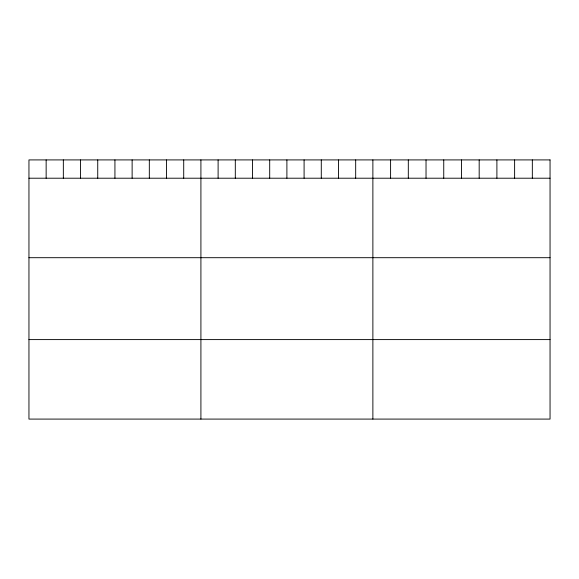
<?xml version="1.0" encoding="UTF-8"?>
<svg xmlns="http://www.w3.org/2000/svg" width="579" height="579" viewBox="0 0 579 579"><rect width="100%" height="100%" fill="white"/><g stroke="black" fill="none" stroke-linecap="round" stroke-linejoin="round"><path stroke-width="0.87" d="M28.95 178.209L550.05 178.209M28.95 257.698L550.05 257.698M28.95 339.598L550.05 339.598M532.333 159.913L532.333 178.209M514.615 159.913L514.615 178.209M496.898 159.913L496.898 178.209M479.18 159.913L479.18 178.209M461.463 159.913L461.463 178.209M443.746 159.913L443.746 178.209M426.028 159.913L426.028 178.209M408.311 159.913L408.311 178.209M390.593 159.913L390.593 178.209M372.876 159.913L372.876 419.087M355.68 159.913L355.68 178.209M338.483 159.913L338.483 178.209M321.287 159.913L321.287 178.209M304.091 159.913L304.091 178.209M286.894 159.913L286.894 178.209M269.698 159.913L269.698 178.209M252.502 159.913L252.502 178.209M235.306 159.913L235.306 178.209M218.109 159.913L218.109 178.209M200.913 159.913L200.913 419.087M183.717 159.913L183.717 178.209M166.52 159.913L166.52 178.209M149.324 159.913L149.324 178.209M132.128 159.913L132.128 178.209M114.932 159.913L114.932 178.209M97.735 159.913L97.735 178.209M80.539 159.913L80.539 178.209M63.343 159.913L63.343 178.209M46.146 159.913L46.146 178.209M550.05 159.913L28.95 159.913L28.95 419.087L550.05 419.087L550.05 159.913"/></g></svg>
